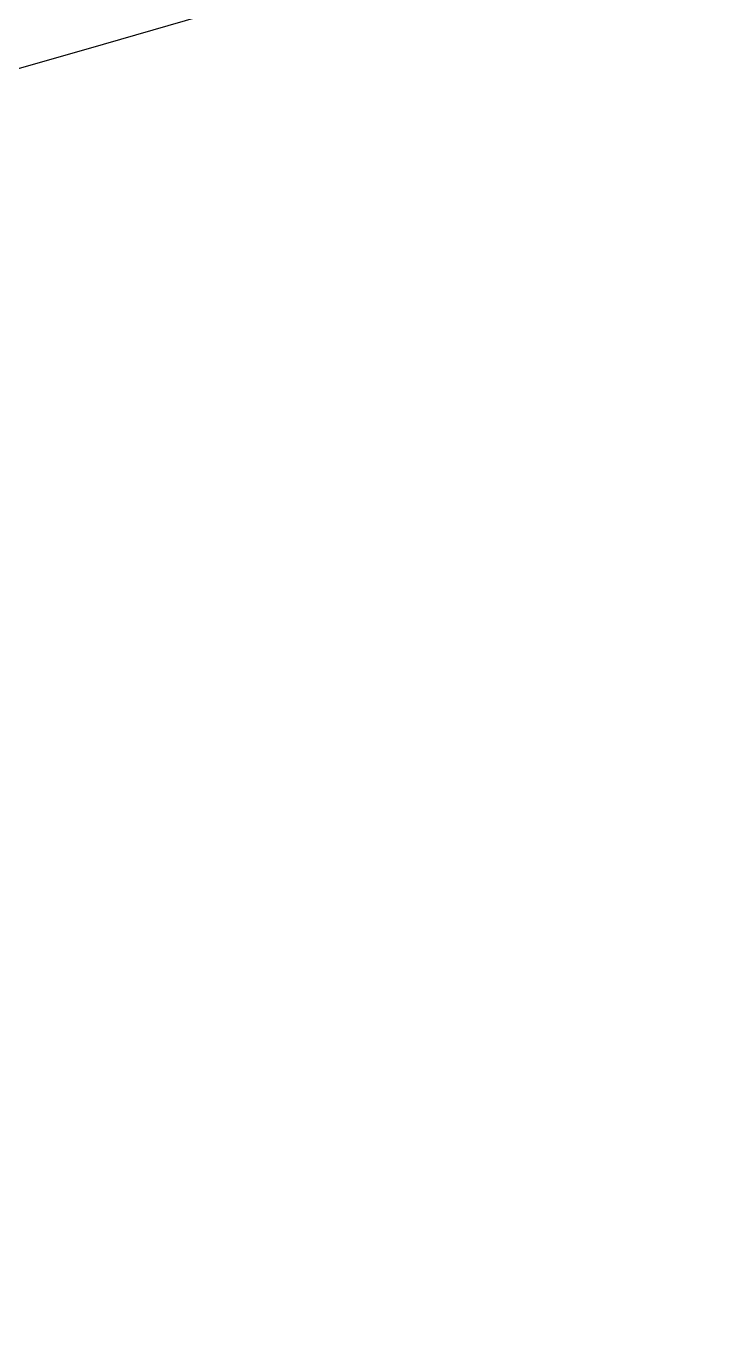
# Model space of a CAD drawing. Header units: millimetres. Extents: x 0 to 1818, y -1116 to 847.
# Drawn here: x 199.185 to 199.46, y 527.888 to 528.412 of the extents above; entities that cross this region are included whole.
import ezdxf

# ---------------------------------------------------------------- set-up
doc = ezdxf.new("R2010")
doc.units = ezdxf.units.MM
doc.layers.add('Blocks', color=7, linetype='Continuous')
doc.layers.add('Blocks$Inner', color=7, linetype='Continuous', lineweight=25, true_color=0x007f00)

# ---------------------------------------------------------------- blocks, each defined once
blk = doc.blocks.new('Series 7 3217 Office Chair Front')
at = {"layer": 'Blocks$Inner'}
for points, knots in [([(309.48658, 517.25763), (309.36812, 518.31175), (308.97885, 521.05594), (308.26926, 524.69239), (307.63653, 527.68511), (307.27329, 529.39223), (307.00782, 530.6705), (306.73564, 531.94242), (306.34279, 533.62676), (305.59682, 536.54909), (304.38658, 540.66558), (303.06786, 544.75648), (301.99421, 548.04584), (301.19755, 550.53717), (300.39904, 553.0344), (299.30308, 556.33902), (297.32634, 562.08296), (294.34693, 570.28213), (290.59924, 580.09134), (285.26962, 593.01559), (279.36367, 605.77621), (272.96124, 618.24135), (266.28353, 630.56572), (257.58859, 645.73437), (246.5693, 663.70502), (235.01606, 681.19407), (223.44391, 698.61611), (213.96032, 713.30469), (207.48117, 723.56233), (203.81722, 729.4698), (200.25101, 735.43473), (196.68583, 741.44915), (193.68222, 746.78617), (192.03496, 749.86684), (190.84743, 752.19556), (189.68617, 754.53833), (188.1462, 757.67456), (186.2825, 761.62504), (184.2121, 766.42373), (182.72332, 770.47515), (181.65956, 773.76102), (180.62468, 777.08058), (179.45865, 781.27439), (178.56048, 785.48981), (178.06391, 788.85666), (177.82944, 791.36369), (177.70385, 793.88696), (177.63677, 797.30108), (177.79753, 801.58559), (178.46815, 806.62255), (179.70157, 811.34008), (181.61601, 815.7909), (184.10706, 820.0771), (187.04027, 824.05254), (190.25631, 827.62131), (193.72933, 830.76951), (198.83266, 834.508), (203.14147, 836.76977), (206.22754, 838.04744)], [0.4481907, 0.4481907, 0.4481907, 0.4481907, 0.453125, 0.4609375, 0.4648438, 0.4667969, 0.46875, 0.4707031, 0.4726562, 0.4765625, 0.484375, 0.4921875, 0.4960938, 0.5, 0.5039062, 0.5078125, 0.515625, 0.53125, 0.546875, 0.5625, 0.59375, 0.609375, 0.625, 0.65625, 0.6875, 0.71875, 0.75, 0.78125, 0.796875, 0.8046875, 0.8125, 0.828125, 0.8359375, 0.8398438, 0.84375, 0.8476562, 0.8515625, 0.859375, 0.8671875, 0.875, 0.8789062, 0.8828125, 0.890625, 0.8984375, 0.9023438, 0.90625, 0.9101562, 0.9140625, 0.921875, 0.9296875, 0.9375, 0.9453125, 0.953125, 0.9609375, 0.96875, 0.9765625, 0.984375, 1, 1, 1, 1]), ([(199.16976, 528.3915), (201.13807, 528.96034), (204.03556, 529.2934), (210.41327, 528.81476), (216.96433, 527.40048), (223.02448, 525.60118), (229.61061, 523.528), (237.2175, 521.26421), (245.25389, 518.92427), (251.69978, 517.05732), (258.73679, 515.00114), (266.21415, 512.59879), (274.25157, 509.71694), (282.65184, 506.37732), (291.24437, 502.78094), (303.0508, 497.85841), (315.03891, 492.91906), (327.65088, 489.00408), (340.48208, 485.65884), (353.73804, 483.0167), (367.27026, 481.21528), (381.04747, 479.87983), (394.29918, 479.14313), (404.16745, 478.92912), (407.02131, 478.88823)], [25.318097, 25.318097, 25.318097, 25.318097, 25.3597637, 25.4014303, 25.443097, 25.4639303, 25.4847637, 25.5264303, 25.5472637, 25.568097, 25.5889303, 25.6097637, 25.630597, 25.6514303, 25.6722637, 25.693097, 25.7347637, 25.755597, 25.7764303, 25.818097, 25.8389303, 25.8597637, 25.9014303, 25.9183484, 25.9183484, 25.9183484, 25.9183484])]:
    blk.add_open_spline(points, degree=3, knots=knots, dxfattribs=at)

msp = doc.modelspace()

# ---------------------------------------------------------------- block references
at = {"layer": 'Blocks'}
msp.add_blockref('Series 7 3217 Office Chair Front', (0, 0), dxfattribs=at)

doc.saveas('drawing.dxf')
